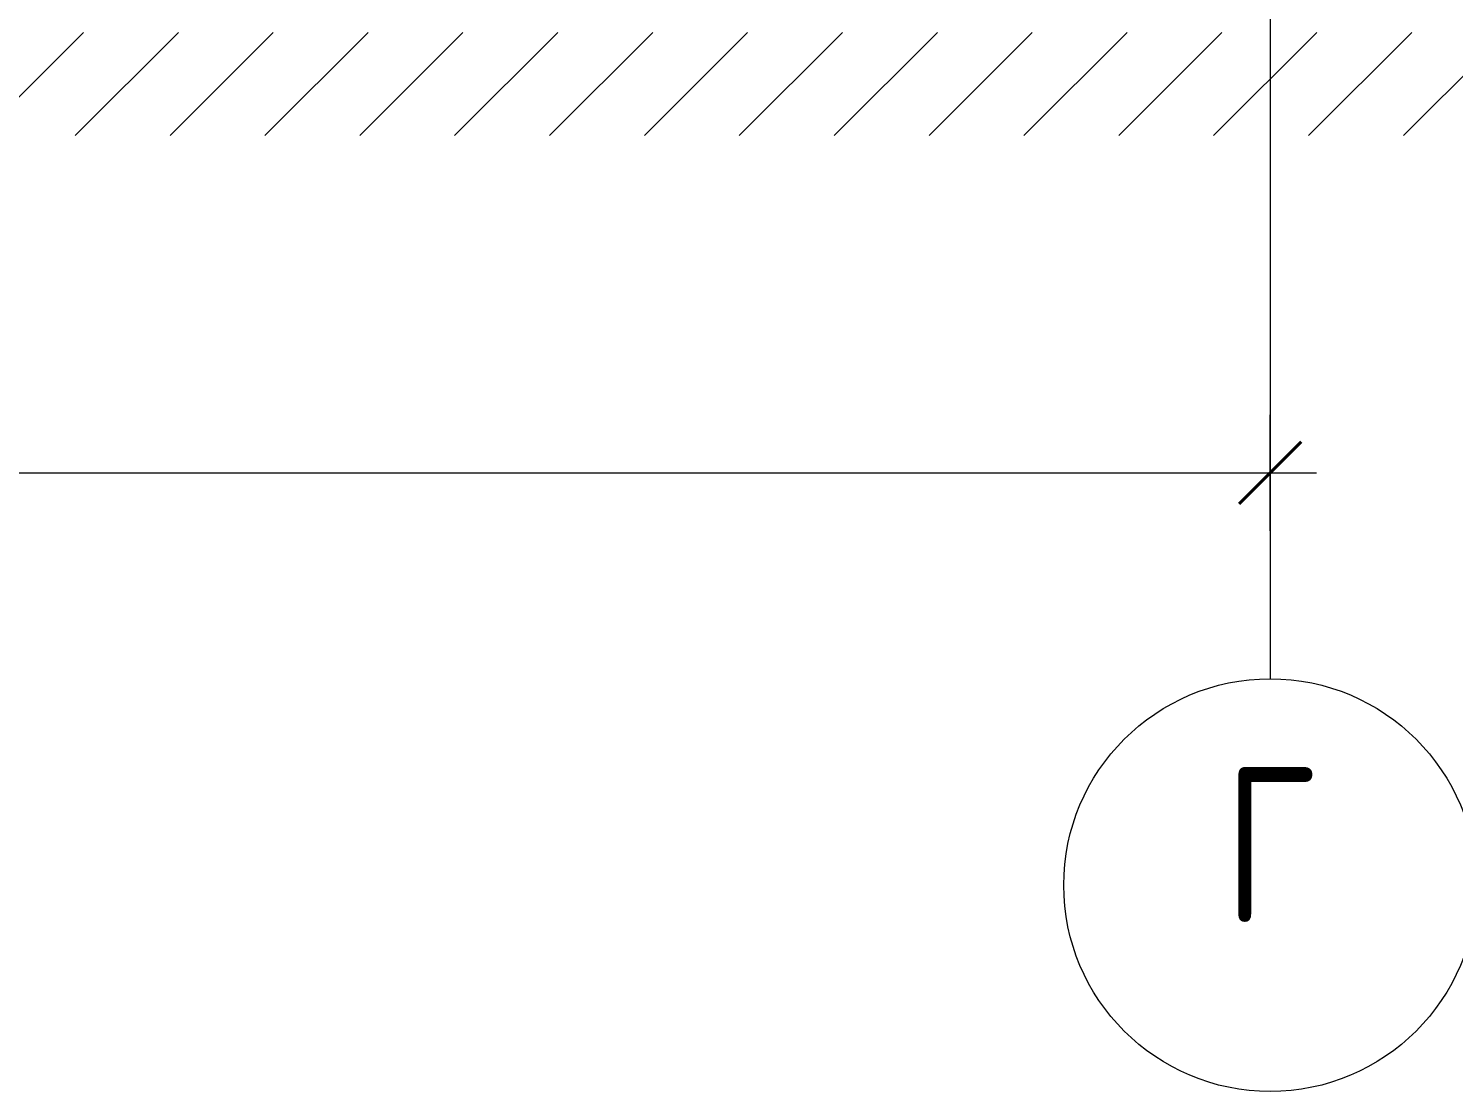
# Model space of a CAD drawing. Header units: feet. Extents: x -10410 to 374725, y -46422 to 88923.
# Drawn here: x 258158 to 260920, y -623 to 1437 of the extents above; entities that cross this region are included whole.
import ezdxf

# ---------------------------------------------------------------- set-up
doc = ezdxf.new("R2010")
doc.units = ezdxf.units.FT
doc.header["$MEASUREMENT"] = 0
doc.layers.add('2D - Общий_Ном._пера__118', color=7, linetype='Continuous', lineweight=5, true_color=0x573938)
for name, color, linetype, lineweight in [('Конструктив - Перекрытия_Ном._пера__1', 7, 'Continuous', 20), ('Маркер - Оси_Ном._пера__1', 7, 'Continuous', 20), ('Размер - Общий_Ном._пера__120', 7, 'Continuous', 5), ('Размер - Общий_Ном._пера__21', 7, 'Continuous', 40)]:
    doc.layers.add(name, color=color, linetype=linetype, lineweight=lineweight)
doc.styles.add('СГЕНЕРИР_СТИЛЬ_2', font='CS_Gost2304.shx')

msp = doc.modelspace()

# ---------------------------------------------------------------- hatches: boundary and pattern name
at = {"layer": '2D - Общий_Ном._пера__118', "linetype": 'Continuous'}
h = msp.add_hatch(dxfattribs=at)
h.set_pattern_fill('ЛИНИИ_НАКЛОННЫЕ__ШАГ_1_5_', color=256, style=0, pattern_type=2)
h.set_pattern_definition([(45, (0, 0), (-91.92388, 91.92388), [])])
h.paths.add_polyline_path([(244137.47739, 1437.21988), (244137.47739, 1429.5641), (265651.78297, 1429.5641), (265651.78297, 1229.5641), (244137.47739, 1229.5641), (241582.37199, 1229.5641), (241582.37199, 1437.21988)])

# ---------------------------------------------------------------- linework, layer by layer
at = {"layer": 'Конструктив - Перекрытия_Ном._пера__1', "linetype": 'Continuous'}
msp.add_line((260564.43283, 1587.21988), (260564.43283, 176.75224), dxfattribs=at)
msp.add_circle((260564.43283, -223.24776), 400, dxfattribs=at)
at = {"layer": 'Размер - Общий_Ном._пера__120', "linetype": 'Continuous'}
for p, q in [((260564.43283, 463.28196), (260564.43283, 688.28196)), ((249714.71105, 575.78196), (260564.43283, 575.78196)), ((260564.43283, 575.78196), (260654.43283, 575.78196))]:
    msp.add_line(p, q, dxfattribs=at)
at = {"layer": 'Размер - Общий_Ном._пера__21', "linetype": 'Continuous'}
msp.add_line((260504.43283, 515.78196), (260624.43283, 635.78196), dxfattribs=at)

# ---------------------------------------------------------------- texts
at = {"layer": 'Маркер - Оси_Ном._пера__1', "linetype": 'Continuous', "insert": (260564.43283, -144.54488), "char_height": 300, "attachment_point": 5, "style": 'СГЕНЕРИР_СТИЛЬ_2'}
msp.add_mtext('\\A1;{\\FCS_Gost2304.shx;Г}', dxfattribs=at)

doc.saveas('drawing.dxf')
